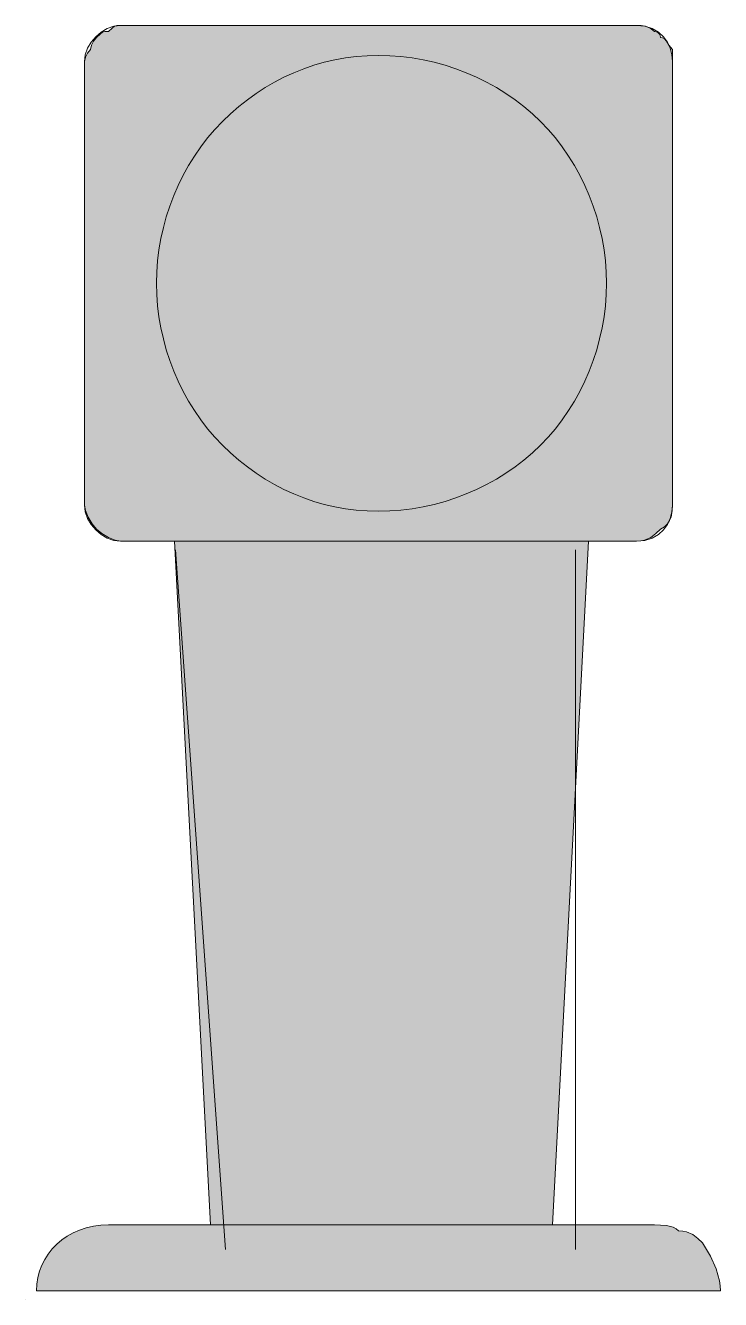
# Model space of a CAD drawing. Header units: metres. Extents: x 213 to 352, y 8 to 263.
import ezdxf

# ---------------------------------------------------------------- set-up
doc = ezdxf.new("R2010")
doc.units = ezdxf.units.M
for name, color, linetype, true_color in [('FILL_BLACK_000000', 7, 'Continuous', 0x000000), ('FILL_WHITE_FFFFFF', 7, 'Continuous', 0xffffff), ('FILL_YELLOW_FFFF00', 7, 'Continuous', 0xffff00), ('STROKE_BLACK_000000', 7, 'Continuous', 0x000000)]:
    doc.layers.add(name, color=color, linetype=linetype, true_color=true_color)

msp = doc.modelspace()

# ---------------------------------------------------------------- hatches: boundary and pattern name
at = {"layer": 'FILL_BLACK_000000', "true_color": 0x000000}
h = msp.add_hatch(color=7, dxfattribs=at)
h.dxf.hatch_style = 1
h.paths.add_polyline_path([(215.56, 11.49), (215.76, 12.79), (216.1, 14.05), (216.56, 15.26), (217.14, 16.41), (217.83, 17.5), (218.63, 18.52), (219.54, 19.46), (220.54, 20.32), (221.64, 21.08), (222.83, 21.75), (224.1, 22.31), (225.44, 22.76), (226.86, 23.09), (228.34, 23.29), (229.89, 23.36), (339.09, 23.36), (341.49, 23.21), (342.8, 22.85), (343.39, 22.56), (343.89, 22.16), (344.74, 22.11), (345.48, 21.95), (346.74, 21.41), (347.77, 20.64), (348.69, 19.76), (350.26, 17.08), (351.39, 14.51), (352.06, 12.17), (352.23, 11.11), (352.29, 10.16), (215.49, 10.16), (215.56, 11.49)])
at = {"layer": 'FILL_WHITE_FFFFFF', "true_color": 0xffffff}
h = msp.add_hatch(color=7, dxfattribs=at)
h.dxf.hatch_style = 1
h.paths.add_polyline_path([(342.69, 167.36), (342.65, 166.27), (342.39, 164.96), (342.1, 164.29), (341.68, 163.65), (341.08, 163.06), (340.29, 162.56), (339.37, 161.68), (338.34, 160.91), (337.08, 160.37), (336.34, 160.21), (335.49, 160.16), (232.29, 160.16), (231.2, 160.37), (229.89, 160.91), (228.58, 161.68), (227.49, 162.56), (226.61, 163.65), (225.84, 164.96), (225.3, 166.27), (225.09, 167.36), (225.09, 256.16), (225.28, 257.04), (225.69, 257.81), (226.29, 258.56), (226.48, 259.44), (226.89, 260.21), (227.49, 260.96), (228.2, 261.65), (228.69, 262.01), (229.18, 262.14), (229.89, 262.16), (230.6, 262.85), (231.09, 263.21), (231.58, 263.34), (232.29, 263.36), (335.49, 263.36), (336.39, 263.34), (337.29, 263.21), (338.19, 262.85), (339.09, 262.16), (339.69, 262.01), (340.1, 261.65), (340.24, 261.36), (340.29, 260.96), (340.69, 260.91), (341, 260.75), (341.49, 260.21), (341.98, 259.44), (342.69, 258.56), (342.69, 256.16), (342.69, 167.36)])
at = {"layer": 'FILL_YELLOW_FFFF00', "true_color": 0xffff00}
h = msp.add_hatch(color=7, dxfattribs=at)
h.dxf.hatch_style = 1
h.paths.add_polyline_path([(250.29, 23.36), (243.09, 160.16), (325.89, 160.16), (318.69, 23.36), (250.29, 23.36)])

# ---------------------------------------------------------------- linework, layer by layer
at = {"layer": 'FILL_BLACK_000000', "lineweight": 0, "true_color": 0x000000}
msp.add_lwpolyline([(215.56, 11.49), (215.76, 12.79), (216.1, 14.05), (216.56, 15.26), (217.14, 16.41), (217.83, 17.5), (218.63, 18.52), (219.54, 19.46), (220.54, 20.32), (221.64, 21.08), (222.83, 21.75), (224.1, 22.31), (225.44, 22.76), (226.86, 23.09), (228.34, 23.29), (229.89, 23.36), (339.09, 23.36), (341.49, 23.21), (342.8, 22.85), (343.39, 22.56), (343.89, 22.16), (344.74, 22.11), (345.48, 21.95), (346.74, 21.41), (347.77, 20.64), (348.69, 19.76), (350.26, 17.08), (351.39, 14.51), (352.06, 12.17), (352.23, 11.11), (352.29, 10.16), (215.49, 10.16)], close=True, dxfattribs=at)
at = {"layer": 'FILL_WHITE_FFFFFF', "lineweight": 0, "true_color": 0xffffff}
msp.add_lwpolyline([(342.69, 167.36), (342.65, 166.27), (342.39, 164.96), (342.1, 164.29), (341.68, 163.65), (341.08, 163.06), (340.29, 162.56), (339.37, 161.68), (338.34, 160.91), (337.08, 160.37), (336.34, 160.21), (335.49, 160.16), (232.29, 160.16), (231.2, 160.37), (229.89, 160.91), (228.58, 161.68), (227.49, 162.56), (226.61, 163.65), (225.84, 164.96), (225.3, 166.27), (225.09, 167.36), (225.09, 256.16), (225.28, 257.04), (225.69, 257.81), (226.29, 258.56), (226.48, 259.44), (226.89, 260.21), (227.49, 260.96), (228.2, 261.65), (228.69, 262.01), (229.18, 262.14), (229.89, 262.16), (230.6, 262.85), (231.09, 263.21), (231.58, 263.34), (232.29, 263.36), (335.49, 263.36), (336.39, 263.34), (337.29, 263.21), (338.19, 262.85), (339.09, 262.16), (339.69, 262.01), (340.1, 261.65), (340.24, 261.36), (340.29, 260.96), (340.69, 260.91), (341, 260.75), (341.49, 260.21), (341.98, 259.44), (342.69, 258.56), (342.69, 256.16)], close=True, dxfattribs=at)
at = {"layer": 'FILL_YELLOW_FFFF00', "lineweight": 0, "true_color": 0xffff00}
msp.add_lwpolyline([(250.29, 23.36), (243.09, 160.16), (325.89, 160.16), (318.69, 23.36)], close=True, dxfattribs=at)
at = {"layer": 'STROKE_BLACK_000000', "lineweight": 0, "true_color": 0x000000}
for points in [[(342.69, 256.16), (342.69, 167.36), (342.58, 166.02), (342.24, 164.72), (341.68, 163.5), (340.89, 162.41), (339.88, 161.49), (338.64, 160.78), (337.18, 160.32), (335.49, 160.16), (232.29, 160.16), (230.95, 160.32), (229.65, 160.78), (228.43, 161.49), (227.34, 162.41), (226.42, 163.5), (225.71, 164.72), (225.25, 166.02), (225.09, 167.36), (225.09, 256.16), (225.25, 257.5), (225.71, 258.8), (226.42, 260.02), (227.34, 261.11), (228.43, 262.03), (229.65, 262.74), (230.95, 263.2), (232.29, 263.36), (335.49, 263.36), (337.18, 263.2), (338.64, 262.74), (339.88, 262.03), (340.89, 261.11), (341.68, 260.02), (342.24, 258.8), (342.58, 257.5), (342.69, 256.16)], [(329.49, 211.76), (329.43, 214.01), (329.27, 216.25), (328.99, 218.49), (328.61, 220.7), (328.12, 222.9), (327.53, 225.07), (326.83, 227.21), (326.04, 229.31), (325.15, 231.37), (324.16, 233.38), (323.07, 235.34), (321.9, 237.24), (320.63, 239.08), (319.27, 240.85), (317.82, 242.54), (316.29, 244.16), (314.67, 245.69), (312.98, 247.14), (311.21, 248.5), (309.37, 249.77), (307.47, 250.94), (305.51, 252.03), (303.5, 253.02), (301.44, 253.91), (299.34, 254.7), (297.2, 255.4), (295.03, 255.99), (292.83, 256.48), (290.62, 256.86), (288.38, 257.14), (286.14, 257.3), (283.89, 257.36), (281.65, 257.3), (279.45, 257.14), (277.27, 256.86), (275.13, 256.48), (273.03, 255.99), (270.96, 255.4), (268.93, 254.7), (266.94, 253.91), (264.99, 253.02), (263.09, 252.03), (261.23, 250.94), (259.42, 249.77), (257.66, 248.5), (255.95, 247.14), (254.29, 245.69), (252.69, 244.16), (251.16, 242.54), (249.71, 240.85), (248.35, 239.08), (247.08, 237.24), (245.91, 235.34), (244.82, 233.38), (243.83, 231.37), (242.94, 229.31), (242.15, 227.21), (241.45, 225.07), (240.86, 222.9), (240.37, 220.7), (239.99, 218.49), (239.71, 216.25), (239.55, 214.01), (239.49, 211.76), (239.55, 209.51), (239.71, 207.27), (239.99, 205.03), (240.37, 202.82), (240.86, 200.62), (241.45, 198.45), (242.15, 196.31), (242.94, 194.21), (243.83, 192.15), (244.82, 190.14), (245.91, 188.18), (247.08, 186.28), (248.35, 184.44), (249.71, 182.67), (251.16, 180.98), (252.69, 179.36), (254.29, 177.83), (255.95, 176.38), (257.66, 175.02), (259.42, 173.75), (261.23, 172.58), (263.09, 171.49), (264.99, 170.5), (266.94, 169.61), (268.93, 168.82), (270.96, 168.12), (273.03, 167.53), (275.13, 167.04), (277.27, 166.66), (279.45, 166.38), (281.65, 166.22), (283.89, 166.16), (286.14, 166.22), (288.38, 166.38), (290.62, 166.66), (292.83, 167.04), (295.03, 167.53), (297.2, 168.12), (299.34, 168.82), (301.44, 169.61), (303.5, 170.5), (305.51, 171.49), (307.47, 172.58), (309.37, 173.75), (311.21, 175.02), (312.98, 176.38), (314.67, 177.83), (316.29, 179.36), (317.82, 180.98), (319.27, 182.67), (320.63, 184.44), (321.9, 186.28), (323.07, 188.18), (324.16, 190.14), (325.15, 192.15), (326.04, 194.21), (326.83, 196.31), (327.53, 198.45), (328.12, 200.62), (328.61, 202.82), (328.99, 205.03), (329.27, 207.27), (329.43, 209.51), (329.49, 211.76)], [(243.29, 158.4), (253.29, 18.4)], [(323.29, 158.4), (323.29, 18.4)], [(213.29, 8.4), (213.29, 8.4)]]:
    msp.add_lwpolyline(points, dxfattribs=at)

doc.saveas('drawing.dxf')
